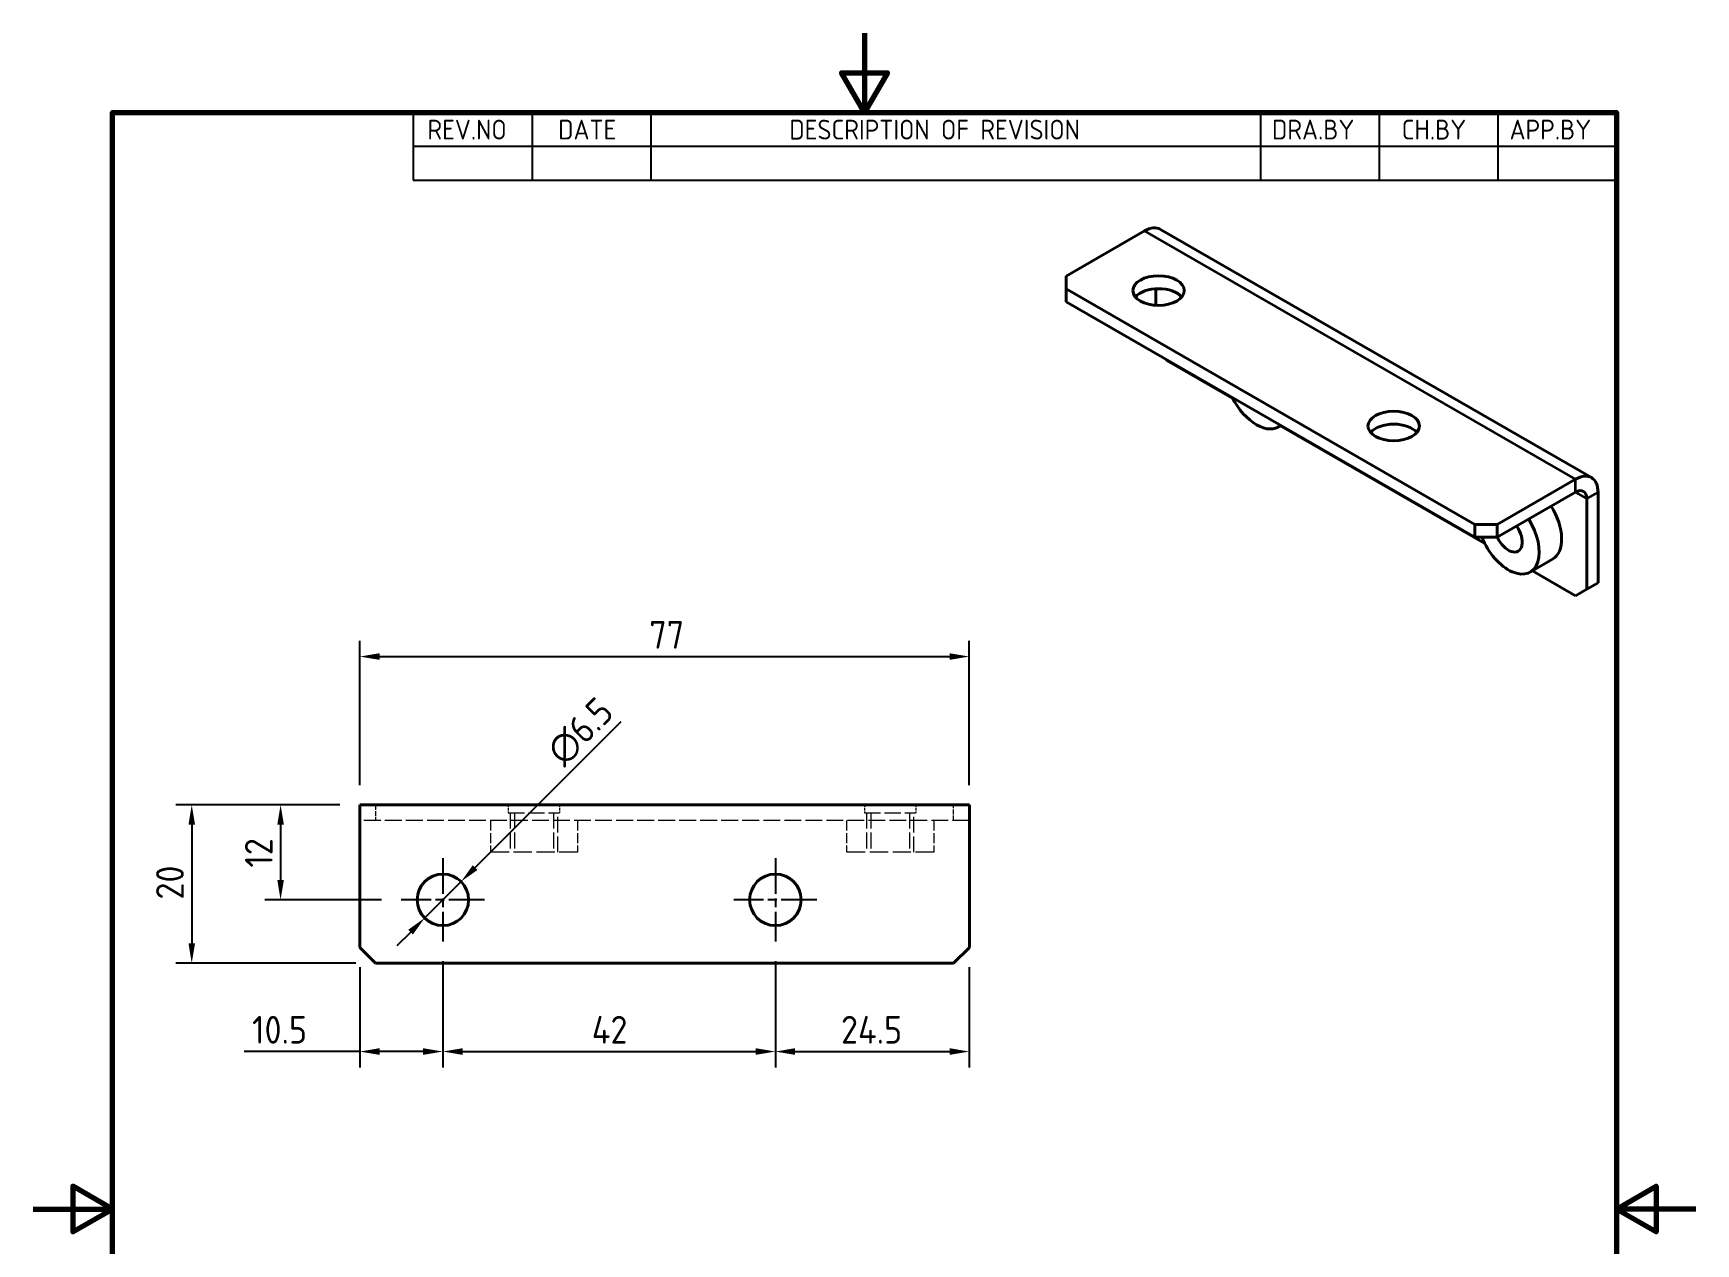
# Model space of a CAD drawing. Header units: millimetres. Extents: x 0 to 210, y 0 to 297.
# Drawn here: x 0 to 210, y 144.1 to 297 of the extents above; entities that cross this region are included whole.
import ezdxf

# ---------------------------------------------------------------- set-up
doc = ezdxf.new("R2010")
doc.units = ezdxf.units.MM
doc.linetypes.add('CHAIN', pattern=[0.3543, 0.2362, -0.0295, 0.0591, -0.0295])
doc.linetypes.add('DASHED', pattern=[0.2067, 0.1654, -0.0413])
doc.layers.get('0').update_dxf_attribs({"color": 3, "lineweight": 25})
for name, color, linetype, lineweight in [('가려진 것(ISO)', 2, 'DASHED', 18), ('가시적인 것(ISO)', 3, 'Continuous', 40), ('가시적인 좁은 것(ISO)', 3, 'Continuous', 35), ('경계(ISO)', 7, 'Continuous', 70), ('기호(ISO)', 5, 'Continuous', 25), ('중심 표식(ISO)', 1, 'Continuous', 25), ('치수(ISO)', 7, 'Continuous', 25)]:
    doc.layers.add(name, color=color, linetype=linetype, lineweight=lineweight)
doc.styles.add('ISO Proportiona M2B', font='isocp.shx')
doc.styles.add('치수 텍스트_PSTEK_POSCO', font='isocp.shx')
doc.dimstyles.new('치수_PSTEK_POSCO', dxfattribs={"dimtxt": 3.5, "dimasz": 2.5, "dimexe": 2, "dimexo": 2.5, "dimgap": 1, "dimtad": 1, "dimrnd": 1e-08, "dimdsep": 46, "dimtxsty": '치수 텍스트_PSTEK_POSCO', "dimcen": 0.09, "dimdle": 10, "dimclrd": 7, "dimclre": 7, "dimclrt": 2, "dimadec": 1, "dimazin": 2, "dimtfac": 1, "dimtmove": 0, "dimatfit": 3, "dimfxl": 0, "dimtolj": 1, "dimlwd": -1, "dimlwe": -1, "dimarcsym": 0})

# ---------------------------------------------------------------- blocks, each defined once
blk = doc.blocks.new('경계 Default Border')
at = {"layer": '경계(ISO)', "flags": 128}
for points in [[(105, 297), (105, 287), (102.11, 292), (107.89, 292), (105, 287)], [(10, 10), (10, 287), (200, 287), (200, 10), (10, 10)], [(0, 148.5), (10, 148.5), (5, 151.39), (5, 145.61), (10, 148.5)], [(210, 148.5), (200, 148.5), (205, 151.39), (205, 145.61), (200, 148.5)]]:
    blk.add_lwpolyline(points, dxfattribs=at)
blk = doc.blocks.new('리비전 내역')
at = {"layer": '기호(ISO)'}
for p, q in [((48, 287), (200, 287)), ((48, 287), (48, 282.72)), ((63, 287), (63, 282.72)), ((78, 287), (78, 282.72)), ((155, 287), (155, 282.72)), ((170, 287), (170, 282.72)), ((185, 287), (185, 282.72)), ((200, 287), (200, 282.72)), ((48, 282.72), (200, 282.72)), ((48, 282.72), (48, 278.44)), ((63, 282.72), (63, 278.44)), ((78, 282.72), (78, 278.44)), ((155, 282.72), (155, 278.44)), ((170, 282.72), (170, 278.44)), ((185, 282.72), (185, 278.44)), ((200, 282.72), (200, 278.44)), ((48, 278.44), (200, 278.44))]:
    blk.add_line(p, q, dxfattribs=at)
at = {"layer": '기호(ISO)', "color": 2, "char_height": 2.5, "attachment_point": 7, "style": 'ISO Proportiona M2B'}
for s, insert in [('REV.NO', (49.79, 283.58)), ('DATE', (66.31, 283.58)), ('DESCRIPTION OF REVISION', (95.51, 283.58)), ('DRA.BY', (156.48, 283.58)), ('CH.BY', (172.86, 283.58)), ('APP.BY', (186.48, 283.58))]:
    blk.add_mtext(s, dxfattribs=dict(at, insert=insert))
blk = doc.blocks.new('*D23')
at = {"layer": 'Defpoints', "color": 0, "transparency": 16777216}
for p in [(41.24, 199.56), (31.24, 187.56), (46.49, 187.56)]:
    blk.add_point(p, dxfattribs=at)
at = {"layer": '치수(ISO)', "color": 7, "transparency": 16777216}
for p, q in [((38.74, 199.56), (29.24, 199.56)), ((31.24, 197.06), (31.24, 190.06)), ((43.99, 187.56), (29.24, 187.56))]:
    blk.add_line(p, q, dxfattribs=at)
for points in [[(30.83, 197.06), (31.66, 197.06), (31.24, 199.56)], [(30.83, 190.06), (31.66, 190.06), (31.24, 187.56)]]:
    blk.add_solid(points, dxfattribs=at)
at = {"layer": '치수(ISO)', "color": 2, "transparency": 16777216, "insert": (28.49, 191.63), "char_height": 3.5, "attachment_point": 4, "rotation": 90, "style": '치수 텍스트_PSTEK_POSCO'}
blk.add_mtext('\\A1;12', dxfattribs=at)
blk = doc.blocks.new('*D24')
at = {"layer": 'Defpoints', "color": 0, "transparency": 16777216}
for p in [(41.24, 199.56), (20.02, 179.56), (43.24, 179.56)]:
    blk.add_point(p, dxfattribs=at)
at = {"layer": '치수(ISO)', "color": 7, "transparency": 16777216}
for p, q in [((38.74, 199.56), (18.02, 199.56)), ((20.02, 197.06), (20.02, 182.06)), ((40.74, 179.56), (18.02, 179.56))]:
    blk.add_line(p, q, dxfattribs=at)
for points in [[(19.61, 197.06), (20.44, 197.06), (20.02, 199.56)], [(19.61, 182.06), (20.44, 182.06), (20.02, 179.56)]]:
    blk.add_solid(points, dxfattribs=at)
at = {"layer": '치수(ISO)', "color": 2, "transparency": 16777216, "insert": (17.27, 187.59), "char_height": 3.5, "attachment_point": 4, "rotation": 90, "style": '치수 텍스트_PSTEK_POSCO'}
blk.add_mtext('\\A1;20', dxfattribs=at)
blk = doc.blocks.new('*D25')
at = {"layer": 'Defpoints', "color": 0, "transparency": 16777216}
for p in [(41.24, 181.56), (51.74, 182.31), (51.74, 168.4)]:
    blk.add_point(p, dxfattribs=at)
at = {"layer": '치수(ISO)', "color": 7, "transparency": 16777216}
for p, q in [((41.24, 179.06), (41.24, 166.4)), ((51.74, 179.81), (51.74, 166.4)), ((41.24, 168.4), (26.64, 168.4)), ((49.24, 168.4), (43.74, 168.4))]:
    blk.add_line(p, q, dxfattribs=at)
for points in [[(43.74, 168.82), (43.74, 167.98), (41.24, 168.4)], [(49.24, 168.82), (49.24, 167.98), (51.74, 168.4)]]:
    blk.add_solid(points, dxfattribs=at)
at = {"layer": '치수(ISO)', "color": 2, "transparency": 16777216, "insert": (27.64, 171.15), "char_height": 3.5, "attachment_point": 4, "style": '치수 텍스트_PSTEK_POSCO'}
blk.add_mtext('\\A1;10.5', dxfattribs=at)
blk = doc.blocks.new('*D26')
at = {"layer": 'Defpoints', "color": 0, "transparency": 16777216}
for p in [(51.74, 182.31), (93.74, 182.31), (93.74, 168.4)]:
    blk.add_point(p, dxfattribs=at)
at = {"layer": '치수(ISO)', "color": 7, "transparency": 16777216}
for p, q in [((51.74, 179.81), (51.74, 166.4)), ((93.74, 179.81), (93.74, 166.4)), ((54.24, 168.4), (91.24, 168.4))]:
    blk.add_line(p, q, dxfattribs=at)
for points in [[(54.24, 168.82), (54.24, 167.98), (51.74, 168.4)], [(91.24, 168.82), (91.24, 167.98), (93.74, 168.4)]]:
    blk.add_solid(points, dxfattribs=at)
at = {"layer": '치수(ISO)', "color": 2, "transparency": 16777216, "insert": (70.55, 171.15), "char_height": 3.5, "attachment_point": 4, "style": '치수 텍스트_PSTEK_POSCO'}
blk.add_mtext('\\A1;42', dxfattribs=at)
blk = doc.blocks.new('*D27')
at = {"layer": 'Defpoints', "color": 0, "transparency": 16777216}
for p in [(93.74, 182.31), (118.24, 181.56), (118.24, 168.4)]:
    blk.add_point(p, dxfattribs=at)
at = {"layer": '치수(ISO)', "color": 7, "transparency": 16777216}
for p, q in [((93.74, 179.81), (93.74, 166.4)), ((118.24, 179.06), (118.24, 166.4)), ((96.24, 168.4), (115.74, 168.4))]:
    blk.add_line(p, q, dxfattribs=at)
for points in [[(96.24, 168.82), (96.24, 167.98), (93.74, 168.4)], [(115.74, 168.82), (115.74, 167.98), (118.24, 168.4)]]:
    blk.add_solid(points, dxfattribs=at)
at = {"layer": '치수(ISO)', "color": 2, "transparency": 16777216, "insert": (102.03, 171.15), "char_height": 3.5, "attachment_point": 4, "style": '치수 텍스트_PSTEK_POSCO'}
blk.add_mtext('\\A1;24.5', dxfattribs=at)
blk = doc.blocks.new('*D29')
at = {"layer": 'Defpoints', "color": 0, "transparency": 16777216}
for p in [(54.04, 189.86), (49.44, 185.26)]:
    blk.add_point(p, dxfattribs=at)
at = {"layer": '치수(ISO)', "color": 7, "transparency": 16777216}
for p, q in [((55.81, 191.63), (74.26, 210.08)), ((49.44, 185.26), (54.04, 189.86)), ((47.68, 183.49), (45.91, 181.73))]:
    blk.add_line(p, q, dxfattribs=at)
for points in [[(55.51, 191.92), (56.1, 191.33), (54.04, 189.86)], [(47.38, 183.79), (47.97, 183.2), (49.44, 185.26)]]:
    blk.add_solid(points, dxfattribs=at)
at = {"layer": '치수(ISO)', "color": 2, "transparency": 16777216, "insert": (65.81, 205.52), "char_height": 3.5, "attachment_point": 4, "rotation": 45, "style": '치수 텍스트_PSTEK_POSCO'}
blk.add_mtext('\\A1;∅6.5', dxfattribs=at)
blk = doc.blocks.new('*D34')
at = {"layer": 'Defpoints', "color": 0, "transparency": 16777216}
for p in [(118.24, 218.28), (41.24, 199.56), (118.24, 199.56)]:
    blk.add_point(p, dxfattribs=at)
at = {"layer": '치수(ISO)', "color": 7, "transparency": 16777216}
for p, q in [((41.24, 202.06), (41.24, 220.28)), ((118.24, 202.06), (118.24, 220.28)), ((43.74, 218.28), (115.74, 218.28))]:
    blk.add_line(p, q, dxfattribs=at)
for points in [[(43.74, 218.7), (43.74, 217.87), (41.24, 218.28)], [(115.74, 218.7), (115.74, 217.87), (118.24, 218.28)]]:
    blk.add_solid(points, dxfattribs=at)
at = {"layer": '치수(ISO)', "color": 2, "transparency": 16777216, "insert": (77.82, 221.03), "char_height": 3.5, "attachment_point": 4, "style": '치수 텍스트_PSTEK_POSCO'}
blk.add_mtext('\\A1;77', dxfattribs=at)

msp = doc.modelspace()

# ---------------------------------------------------------------- linework, layer by layer
at = {"layer": '가려진 것(ISO)', "ltscale": 3.809293}
for p, q in [((43.243, 199.56), (43.243, 197.56)), ((116.243, 197.56), (116.243, 199.56))]:
    msp.add_line(p, q, dxfattribs=at)
at = {"layer": '가려진 것(ISO)', "ltscale": 1.904597}
for p, q in [((59.993, 199.56), (59.993, 198.56)), ((66.493, 199.56), (66.493, 198.56)), ((104.993, 199.56), (104.993, 198.56)), ((111.493, 199.56), (111.493, 198.56))]:
    msp.add_line(p, q, dxfattribs=at)
at = {"layer": '가려진 것(ISO)', "ltscale": 12.845536}
msp.add_line((118.243, 197.56), (41.243, 197.56), dxfattribs=at)
at = {"layer": '가려진 것(ISO)', "ltscale": 7.618686}
for p, q in [((57.743, 197.56), (57.743, 193.56)), ((68.743, 197.56), (68.743, 193.56)), ((102.743, 197.56), (102.743, 193.56)), ((113.743, 197.56), (113.743, 193.56))]:
    msp.add_line(p, q, dxfattribs=at)
at = {"layer": '가려진 것(ISO)', "ltscale": 12.349028}
for p, q in [((59.993, 198.56), (66.493, 198.56)), ((104.993, 198.56), (111.493, 198.56))]:
    msp.add_line(p, q, dxfattribs=at)
at = {"layer": '가려진 것(ISO)', "ltscale": 12.094824}
for p, q in [((60.243, 198.56), (60.243, 193.56)), ((60.784, 198.56), (60.784, 193.56)), ((65.701, 198.56), (65.701, 193.56)), ((66.243, 193.56), (66.243, 198.56)), ((105.243, 198.56), (105.243, 193.56)), ((105.784, 198.56), (105.784, 193.56)), ((110.701, 198.56), (110.701, 193.56)), ((111.243, 193.56), (111.243, 198.56))]:
    msp.add_line(p, q, dxfattribs=at)
at = {"layer": '가려진 것(ISO)', "ltscale": 13.932237}
for p, q in [((68.743, 193.56), (57.743, 193.56)), ((113.743, 193.56), (102.743, 193.56))]:
    msp.add_line(p, q, dxfattribs=at)
at = {"layer": '가시적인 것(ISO)'}
for p, q in [((130.482, 266.335), (140.382, 272.036)), ((142.378, 272.232), (196.825, 240.878)), ((130.482, 264.706), (130.482, 266.335)), ((130.482, 263.071), (130.482, 264.706)), ((182.101, 234.981), (130.482, 264.706)), ((141.796, 262.642), (141.796, 264.728)), ((182.101, 233.346), (130.482, 263.071)), ((143.21, 255.685), (143.161, 255.77)), ((151.533, 250.892), (143.21, 255.685)), ((157.588, 247.462), (157.268, 247.278)), ((183.353, 232.568), (157.539, 247.433)), ((194.829, 240.682), (184.929, 234.981)), ((184.929, 233.346), (194.829, 239.047)), ((196.243, 238.226), (196.243, 226.78)), ((197.657, 239.04), (197.657, 227.595)), ((182.101, 234.981), (182.101, 233.346)), ((184.929, 234.981), (182.101, 234.981)), ((182.101, 233.346), (184.929, 233.346)), ((184.929, 233.346), (184.929, 234.981)), ((191.917, 230.583), (189.088, 228.954)), ((194.829, 225.96), (189.359, 229.11)), ((196.243, 226.774), (197.657, 227.595)), ((197.657, 227.595), (196.243, 226.78)), ((196.243, 226.78), (194.829, 225.96)), ((194.829, 225.96), (196.243, 226.774)), ((41.243, 199.56), (118.243, 199.56)), ((41.243, 199.56), (41.243, 195.56)), ((118.243, 195.56), (118.243, 199.56)), ((41.243, 181.56), (41.243, 195.56)), ((118.243, 195.56), (118.243, 181.56)), ((43.243, 179.56), (41.243, 181.56)), ((118.243, 181.56), (116.243, 179.56)), ((116.243, 179.56), (43.243, 179.56))]:
    msp.add_line(p, q, dxfattribs=at)
for centre in [(51.743, 187.56), (93.743, 187.56)]:
    msp.add_circle(centre, 3.25, dxfattribs=at)
for centre, major_axis, ratio, start_param, end_param in [((140.382, 268.766), (1.996, 3.466), 0.5780931, 0, 0.7834645), ((142.149, 262.868), (-3.25, 0), 0.5758617, 3.5936629, 5.831115), ((154.524, 252.044), (2.745, -4.766), 0.5780931, 4.6060282, 6.3934135), ((171.848, 245.765), (-3.25, 0), 0.5758617, 3.5936629, 5.831115), ((194.829, 237.412), (1.996, 3.466), 0.5780931, 5.4958534, 7.0666498), ((194.829, 237.412), (0.998, 1.733), 0.5780931, 5.4958534, 7.0666498), ((186.344, 233.72), (2.745, -4.766), 0.5780931, 4.46556, 7.9234162), ((189.172, 235.349), (2.745, -4.766), 0.5780931, 0, 1.6402309), ((186.344, 233.72), (1.227, -2.13), 0.5780931, 4.5565492, 8.0098214)]:
    msp.add_ellipse(centre, major_axis=major_axis, ratio=ratio, start_param=start_param, end_param=end_param, dxfattribs=at)
for centre in [(142.149, 264.503), (171.848, 247.4)]:
    msp.add_ellipse(centre, major_axis=(-3.25, 0), ratio=0.5758617, dxfattribs=at)
at = {"layer": '가시적인 좁은 것(ISO)'}
for p, q in [((194.829, 240.682), (140.382, 272.036)), ((194.829, 239.047), (194.829, 240.682)), ((196.243, 238.226), (194.823, 239.043)), ((197.657, 239.04), (196.243, 238.226))]:
    msp.add_line(p, q, dxfattribs=at)
at = {"layer": '중심 표식(ISO)', "linetype": 'CHAIN', "ltscale": 19.051651}
for p, q in [((51.743, 192.81), (51.743, 182.31)), ((93.743, 192.81), (93.743, 182.31)), ((56.993, 187.56), (46.493, 187.56)), ((98.993, 187.56), (88.493, 187.56))]:
    msp.add_line(p, q, dxfattribs=at)

# ---------------------------------------------------------------- block references
msp.add_blockref('경계 Default Border', (0, 0))
at = {"layer": '기호(ISO)'}
msp.add_blockref('리비전 내역', (0, 0), dxfattribs=at)

# ---------------------------------------------------------------- dimensions: what is measured, and where the dimension line sits
at = {"layer": '치수(ISO)', "color": 7}
for base, p1, p2, angle, override, picture, middle in [((118.243, 218.283), (41.243, 199.56), (118.243, 199.56), 180, {"dimdec": 2, "dimtp": 0, "dimtm": 0, "dimtdec": 2, "dimtofl": 0, "dimatfit": 1}, '*D34', (79.743, 218.283)), ((20.025, 179.56), (41.243, 199.56), (43.243, 179.56), 270, {"dimdec": 2, "dimtp": 0, "dimtm": 0, "dimtdec": 2, "dimtofl": 0, "dimatfit": 1}, '*D24', (20.025, 189.56)), ((31.243, 187.56), (41.243, 199.56), (46.493, 187.56), 270, {"dimdec": 2, "dimtp": 0, "dimtm": 0, "dimtdec": 2, "dimtofl": 0, "dimatfit": 1}, '*D23', (31.243, 193.31)), ((51.743, 168.4), (41.243, 181.56), (51.743, 182.31), 180, {"dimdec": 2, "dimtp": 0, "dimtm": 0, "dimtdec": 2, "dimtofl": 0, "dimatfit": 2}, '*D25', (31.042, 168.4)), ((93.743, 168.4), (51.743, 182.31), (93.743, 182.31), 180, {"dimdec": 2, "dimtp": 0, "dimtm": 0, "dimtdec": 2, "dimtofl": 0, "dimatfit": 1}, '*D26', (72.753, 168.4)), ((118.243, 168.4), (93.743, 182.31), (118.243, 181.56), 180, {"dimdec": 2, "dimtp": 0, "dimtm": 0, "dimtdec": 2, "dimtofl": 0, "dimatfit": 1}, '*D27', (105.993, 168.4))]:
    dim = msp.add_linear_dim(base=base, p1=p1, p2=p2, angle=angle, dimstyle='치수_PSTEK_POSCO', override=override, dxfattribs=at)
    dim.commit()
    dim.dimension.update_dxf_attribs({"geometry": picture, "text_midpoint": middle, "dimtype": 160})
dim = msp.add_diameter_dim_2p(p1=(49.445, 185.262), p2=(54.041, 189.859), dimstyle='치수_PSTEK_POSCO', override={"dimdec": 2, "dimlfac": 1, "dimtp": 0, "dimtm": 0, "dimtdec": 2, "dimatfit": 2}, dxfattribs=at)
dim.commit()
dim.dimension.update_dxf_attribs({"geometry": '*D29', "text_midpoint": (70.656, 206.474), "dimtype": 163})

doc.saveas('drawing.dxf')
